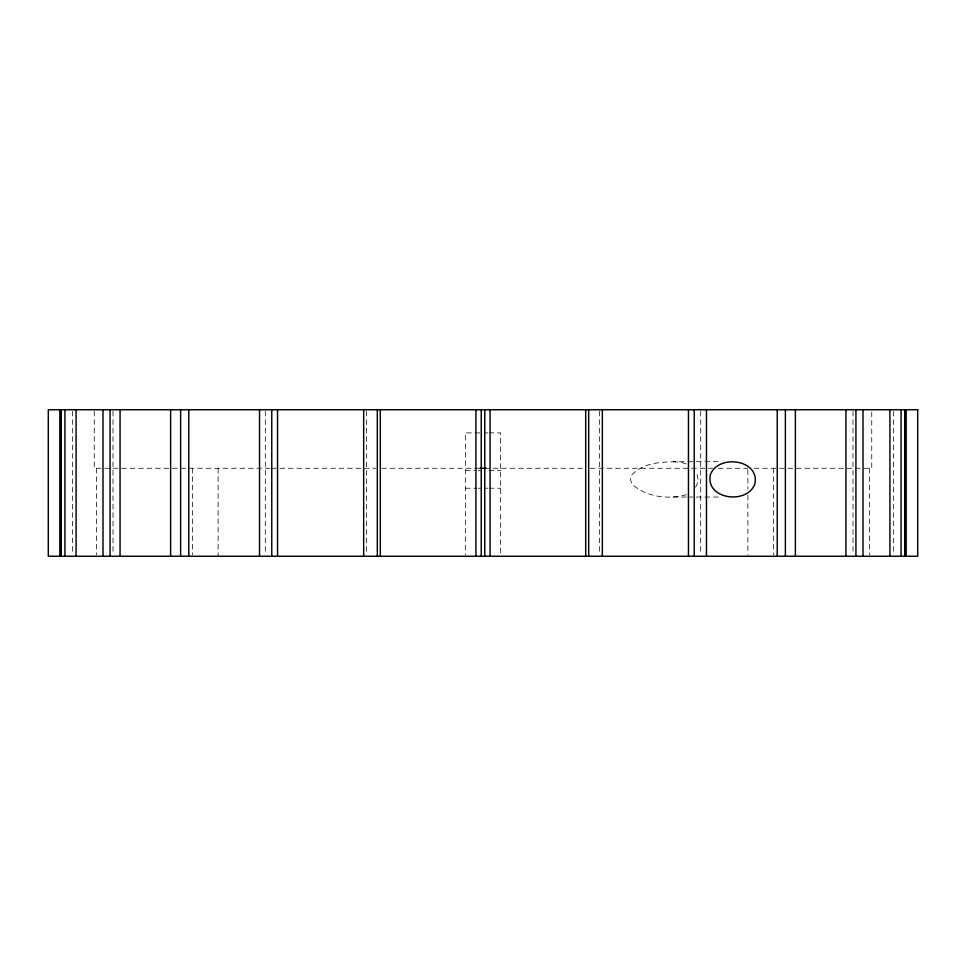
<?xml version="1.0" encoding="UTF-8"?>
<svg xmlns="http://www.w3.org/2000/svg" width="966" height="966" viewBox="0 0 966 966"><rect width="100%" height="100%" fill="white"/><g stroke="black" fill="none" stroke-linecap="round" stroke-linejoin="round"><path stroke-width="0.72" stroke-dasharray="4.83 3.62" d="M695.58 487.142C698.768 482.589 698.768 476.166 695.58 471.613M686.572 494.677C668.532 499.76 645.747 497.164 631.873 483.954L630.412 479.377L631.873 474.801C645.686 460.335 668.074 461.965 686.476 461.712M479.788 432.901L465.334 432.901L465.334 554.75M484.763 432.901L487.661 432.901M489.11 432.901L500.666 432.901L500.666 554.75M687.961 461.712L720.708 461.712M270.142 468.244L94.245 468.244L94.245 411.25M271.458 468.244L375.81 468.244M381.679 468.244L481.237 468.244M484.763 468.244L584.321 468.244M590.19 468.244L712.558 468.244M718.281 468.244L747.889 468.244M754.132 468.244L871.755 468.244L871.755 411.25M465.334 470.539L476.89 470.539M478.339 470.539L481.237 470.539M489.11 470.539L500.666 470.539M465.334 488.216L476.89 488.216M478.339 488.216L481.237 488.216M484.763 488.216L487.661 488.216M489.11 488.216L500.666 488.216M673.073 497.043L686.476 497.043M687.961 497.043L720.708 497.043M673.073 461.712L681.018 462.303L686.572 464.078M893.574 411.25L893.574 554.75M869.424 468.244L869.424 554.75M853.002 411.25L853.002 554.75M773.476 468.244L773.476 554.75M747.889 469.742L747.889 489.122M747.889 495.087L747.889 554.75M700.7 411.25L700.7 554.75M599.355 411.25L599.355 554.75M366.645 411.25L366.645 554.75M265.3 411.25L265.3 554.75M218.111 468.244L218.111 556.247M192.524 468.244L192.524 554.75M112.998 411.25L112.998 554.75M96.576 468.244L96.576 554.75M72.426 411.25L72.426 554.75"/><path stroke-width="1.45" d="M480.017 468.244L485.983 468.244M906.168 409.753L906.168 556.247M904.719 409.753L904.719 556.247M901.061 409.753L901.061 556.247M889.915 409.753L889.915 556.247M863 409.753L863 556.247M855.924 409.753L855.924 556.247M845.938 409.753L845.938 556.247M795.38 409.753L795.38 556.247M785.382 409.753L785.382 556.247M777.232 409.753L777.232 556.247M706.472 409.753L706.472 556.247M694.228 409.753L694.228 556.247M688.468 409.753L688.468 556.247M602.337 409.753L602.337 556.247M588.68 409.753L588.68 556.247M585.698 409.753L585.698 556.247M490.064 409.753L490.064 556.247M484.763 409.753L484.763 556.247M481.237 409.753L481.237 556.247M475.936 409.753L475.936 556.247M380.302 409.753L380.302 556.247M377.32 409.753L377.32 556.247M363.663 409.753L363.663 556.247M277.532 409.753L277.532 556.247M271.772 409.753L271.772 556.247M259.528 409.753L259.528 556.247M188.768 409.753L188.768 556.247M180.618 409.753L180.618 556.247M170.62 409.753L170.62 556.247M120.062 409.753L120.062 556.247M110.076 409.753L110.076 556.247M103 409.753L103 556.247M76.085 409.753L76.085 556.247M64.939 409.753L64.939 556.247M61.281 409.753L61.281 556.247M59.832 409.753L59.832 556.247M710.372 474.801C705.204 499.301 747.044 505.085 754.857 483.954C760.025 459.454 718.185 453.67 710.372 474.801M917.7 409.753L48.3 409.753L48.3 556.247L917.7 556.247L917.7 409.753"/></g></svg>
